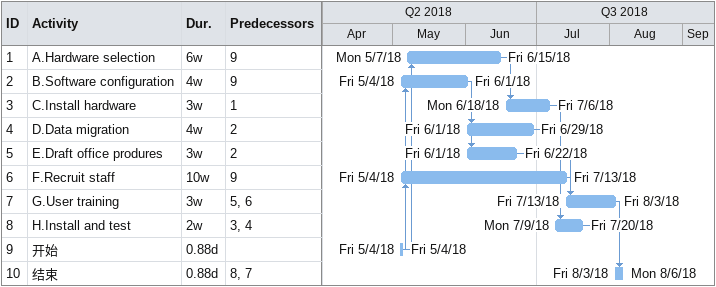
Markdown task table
| ID | Task | Duration | Start | Finish | Predecessors |
|---|---|---|---|---|---|
| 1 | A.Hardware selection | 6w | 2018-05-07 | 2018-06-15 | 9 |
| 2 | B.Software configuration | 4w | 2018-05-04 | 2018-06-01 | 9 |
| 3 | C.Install hardware | 3w | 2018-06-18 | 2018-07-06 | 1 |
| 4 | D.Data migration | 4w | 2018-06-01 | 2018-06-29 | 2 |
| 5 | E.Draft office produres | 3w | 2018-06-01 | 2018-06-22 | 2 |
| 6 | F.Recruit staff | 10w | 2018-05-04 | 2018-07-13 | 9 |
| 7 | G.User training | 3w | 2018-07-13 | 2018-08-03 | 5, 6 |
| 8 | H.Install and test | 2w | 2018-07-09 | 2018-07-20 | 3, 4 |
| 9 | 开始 | 0.88d | 2018-05-04 | 2018-05-04 |  |
| 10 | 结束 | 0.88d | 2018-08-03 | 2018-08-06 | 8, 7 |
